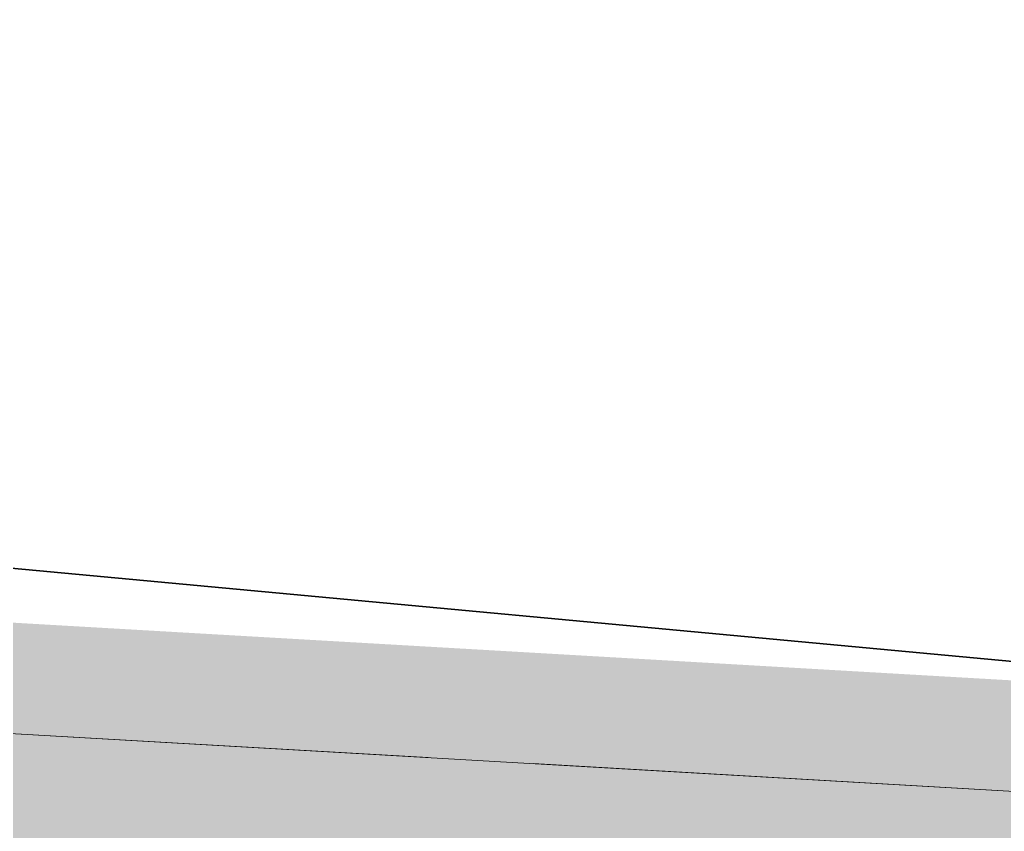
# Model space of a CAD drawing. Extents: x 306008 to 307050, y 9156110 to 9156581.
# Drawn here: x 306204.322 to 306208.768, y 9156562.508 to 9156566.173 of the extents above; entities that cross this region are included whole.
import ezdxf

# ---------------------------------------------------------------- set-up
doc = ezdxf.new("R2010")
doc.units = 0
doc.linetypes.add('DASHED', pattern=[1.524, 1.27, -0.254])
for name, color, linetype in [('D32_DELINEASI_ATAS', 7, 'Continuous'), ('D32_JLN_BAHU', 7, 'Continuous'), ('D32_JLN_SALURAN_TERTUTUP', 7, 'Continuous')]:
    doc.layers.add(name, color=color, linetype=linetype)

msp = doc.modelspace()

# ---------------------------------------------------------------- hatches: boundary and pattern name
at = {"layer": 'D32_JLN_BAHU', "true_color": 0xcecec8}
h = msp.add_hatch(color=7, dxfattribs=at)
h.dxf.hatch_style = 1
h.paths.add_polyline_path([(306118.2389, 9156571.3156), (306118.3506, 9156571.3058), (306181.12, 9156564.7885), (306220.1492, 9156562.5337), (306220.3331, 9156562.5182), (306300.9728, 9156553.5753), (306372.8464, 9156547.3871), (306372.9765, 9156547.3735), (306396.8328, 9156544.4178), (306397.0038, 9156544.3923), (306423.6814, 9156539.7402), (306423.7733, 9156539.7229), (306453.0823, 9156533.8009), (306506.9396, 9156529.1824), (306507.191, 9156529.1516), (306589.5246, 9156516.0415), (306589.6559, 9156516.018), (306625.0745, 9156508.9847), (306625.2725, 9156508.9394), (306686.207, 9156493.1153), (306686.0985, 9156493.0434), (306685.8385, 9156492.9057), (306685.5661, 9156492.7944), (306685.5136, 9156492.7788), (306625.1468, 9156508.4554), (306624.9771, 9156508.4943), (306589.5585, 9156515.5276), (306589.4459, 9156515.5477), (306507.1123, 9156528.6579), (306506.8969, 9156528.6842), (306453.0111, 9156533.3051), (306423.6743, 9156539.2328), (306423.5955, 9156539.2476), (306396.9179, 9156543.8997), (306396.7714, 9156543.9216), (306372.915, 9156546.8772), (306372.8035, 9156546.889), (306300.9238, 9156553.0776), (306220.278, 9156562.0213), (306220.1203, 9156562.0345), (306181.0797, 9156564.29), (306118.299, 9156570.8085), (306118.2032, 9156570.8169), (306049.3203, 9156575.7438), (306040.9044, 9156577.2165), (306040.7203, 9156577.4017), (306040.5413, 9156577.6197), (306040.413, 9156577.8101), (306049.3813, 9156576.2407)])
at = {"layer": 'D32_JLN_SALURAN_TERTUTUP', "true_color": 0xc4c6c2}
h = msp.add_hatch(color=7, dxfattribs=at)
h.dxf.hatch_style = 1
h.paths.add_polyline_path([(306118.2032, 9156570.8169), (306118.299, 9156570.8085), (306181.0797, 9156564.29), (306220.1203, 9156562.0345), (306220.278, 9156562.0213), (306300.9238, 9156553.0776), (306372.8035, 9156546.889), (306372.915, 9156546.8772), (306396.7714, 9156543.9216), (306396.9179, 9156543.8997), (306423.5955, 9156539.2476), (306423.6743, 9156539.2328), (306453.0111, 9156533.3051), (306506.8969, 9156528.6842), (306507.1123, 9156528.6579), (306589.4459, 9156515.5477), (306589.5585, 9156515.5276), (306624.9771, 9156508.4943), (306625.1468, 9156508.4554), (306685.5136, 9156492.7788), (306685.2841, 9156492.7105), (306684.9951, 9156492.6548), (306684.7021, 9156492.6278), (306684.4079, 9156492.6299), (306684.1153, 9156492.661), (306683.8267, 9156492.7209), (306625.0472, 9156507.9854), (306625.0469, 9156507.9854), (306625.0047, 9156507.9958), (306625.0044, 9156507.9958), (306624.9054, 9156508.0185), (306624.9051, 9156508.0186), (306624.8625, 9156508.0277), (306624.8622, 9156508.0277), (306589.479, 9156515.054), (306589.4789, 9156515.0541), (306589.4508, 9156515.0594), (306589.4506, 9156515.0594), (306589.3849, 9156515.0711), (306589.3847, 9156515.0712), (306589.3565, 9156515.0759), (306589.3563, 9156515.076), (306507.0637, 9156528.1796), (306507.0633, 9156528.1796), (306507.0096, 9156528.1872), (306507.0092, 9156528.1872), (306506.8836, 9156528.2026), (306506.8832, 9156528.2026), (306506.8292, 9156528.2083), (306506.8289, 9156528.2083), (306453.1126, 9156532.8147), (306452.7759, 9156532.863), (306423.589, 9156538.7603), (306423.5889, 9156538.7603), (306423.5692, 9156538.7642), (306423.5691, 9156538.7642), (306423.5231, 9156538.7728), (306423.523, 9156538.7728), (306423.5033, 9156538.7764), (306423.5031, 9156538.7764), (306396.8536, 9156543.4237), (306396.8534, 9156543.4237), (306396.8168, 9156543.4296), (306396.8166, 9156543.4297), (306396.7311, 9156543.4424), (306396.7309, 9156543.4424), (306396.6942, 9156543.4474), (306396.694, 9156543.4475), (306372.8699, 9156546.3992), (306372.8697, 9156546.3992), (306372.8419, 9156546.4024), (306372.8417, 9156546.4024), (306372.7766, 9156546.4092), (306372.7764, 9156546.4092), (306372.7485, 9156546.4119), (306372.7483, 9156546.4119), (306300.9133, 9156552.5968), (306300.8403, 9156552.604), (306220.2447, 9156561.542), (306220.2444, 9156561.542), (306220.2051, 9156561.5459), (306220.2048, 9156561.5459), (306220.1129, 9156561.5536), (306220.1126, 9156561.5537), (306220.0731, 9156561.5565), (306220.0729, 9156561.5565), (306181.1094, 9156563.8075), (306180.9731, 9156563.8185), (306118.2614, 9156570.3298), (306118.2612, 9156570.3298), (306118.2373, 9156570.3321), (306118.2371, 9156570.3321), (306118.1813, 9156570.337), (306118.1811, 9156570.337), (306118.1571, 9156570.3389), (306118.157, 9156570.3389), (306049.4136, 9156575.2559), (306049.1115, 9156575.2931), (306042.418, 9156576.4643), (306042.1423, 9156576.5261), (306041.8742, 9156576.6136), (306041.6156, 9156576.726), (306041.3687, 9156576.8623), (306041.1359, 9156577.0213), (306040.9191, 9156577.2017), (306040.9044, 9156577.2165), (306049.3203, 9156575.7438)])

# ---------------------------------------------------------------- linework, layer by layer
at = {"layer": 'D32_DELINEASI_ATAS', "lineweight": 35, "true_color": 0xc800c8}
msp.add_lwpolyline([(306008.2142, 9156577.564), (306165.696, 9156567.2897), (306291.7504, 9156555.5476), (306369.4552, 9156545.5323), (306504.8343, 9156523.0843), (306572.1785, 9156510.3062), (306677.1663, 9156490.2756), (306781.8088, 9156471.9718)], dxfattribs=at)
at = {"layer": 'D32_JLN_SALURAN_TERTUTUP', "linetype": 'DASHED', "lineweight": 9, "ltscale": 1.866667, "true_color": 0x6e6e6c}
msp.add_lwpolyline([(306118.2032, 9156570.8169), (306118.299, 9156570.8085), (306181.0797, 9156564.29), (306220.1203, 9156562.0345), (306220.278, 9156562.0213), (306300.9238, 9156553.0776), (306372.8035, 9156546.889), (306372.915, 9156546.8772), (306396.7714, 9156543.9216), (306396.9179, 9156543.8997), (306423.5955, 9156539.2476), (306423.6743, 9156539.2328), (306453.0111, 9156533.3051)], dxfattribs=at)
at = {"layer": 'D32_JLN_SALURAN_TERTUTUP', "lineweight": 9, "true_color": 0x787876}
msp.add_lwpolyline([(306118.299, 9156570.8085), (306181.0797, 9156564.29), (306220.1203, 9156562.0345), (306220.278, 9156562.0213), (306300.9238, 9156553.0776)], dxfattribs=at)

doc.saveas('drawing.dxf')
